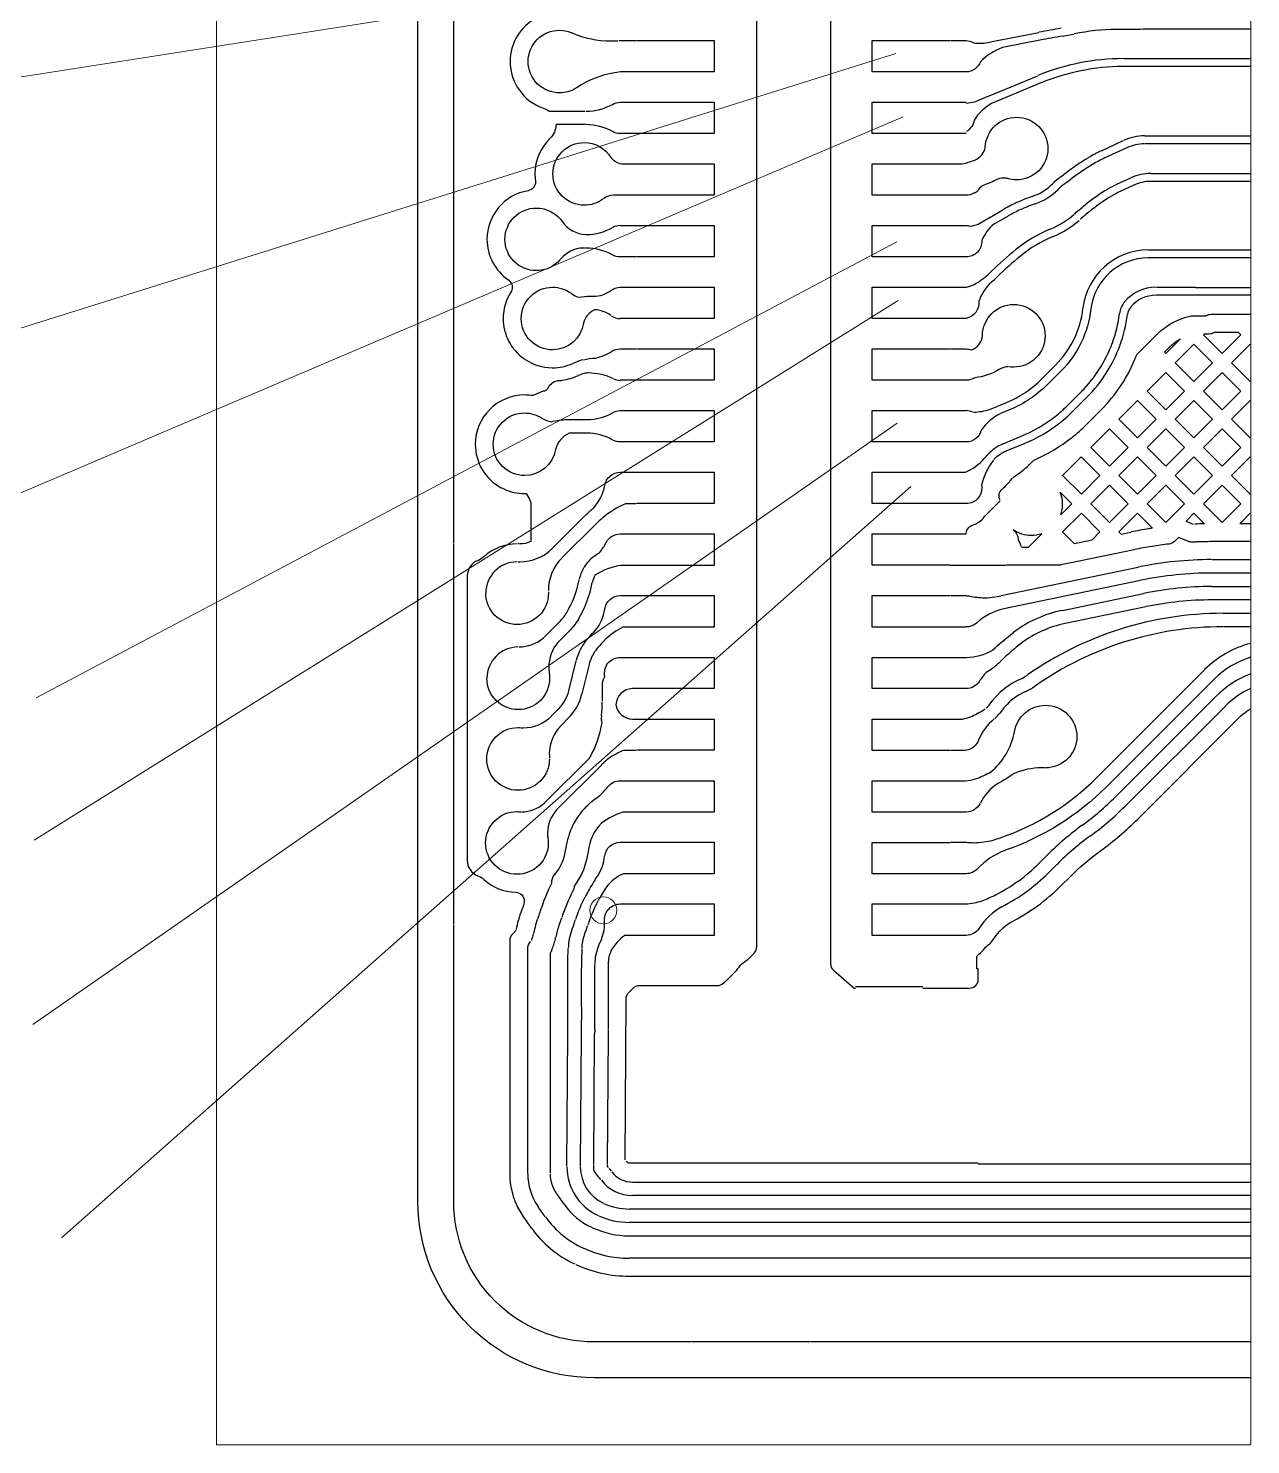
# Model space of a CAD drawing. Extents: x 3664 to 3837, y -413 to -292.
# Drawn here: x 3694.82 to 3722.57, y -371.13 to -338.98 of the extents above; entities that cross this region are included whole.
import ezdxf

# ---------------------------------------------------------------- set-up
doc = ezdxf.new("R2010")
doc.units = 0
doc.layers.add('gbr-dxf_layer0', color=7, linetype='Continuous')
doc.layers.add('gbr-outline-dxf_layer1', color=2, linetype='Continuous')
doc.layers.add('備註', color=1, linetype='Continuous', lineweight=9)

msp = doc.modelspace()

# ---------------------------------------------------------------- linework, layer by layer
at = {"layer": 'gbr-dxf_layer0', "color": 4}
for p, q in [((3716.9, -339.243), (3717.762, -339.073)), ((3719.919, -339.009), (3719.529, -339.009)), ((3722.573, -339.002), (3720.322, -339.002)), ((3719.69, -339.67), (3722.573, -339.67)), ((3716.114, -339.971), (3713.98, -339.971)), ((3716.618, -340.52), (3717.739, -340.057)), ((3722.573, -339.85), (3719.682, -339.85)), ((3717.811, -340.222), (3716.693, -340.684)), ((3715.749, -341.371), (3713.98, -341.371)), ((3715.942, -341.371), (3715.758, -341.371)), ((3716.114, -341.371), (3715.951, -341.371))]:
    msp.add_line(p, q, dxfattribs=at)
at = {"layer": 'gbr-dxf_layer0'}
for p, q in [((3707.473, -341.168), (3706.798, -341.168)), ((3708.26, -342.771), (3708.113, -342.771)), ((3715.75, -342.771), (3713.981, -342.771)), ((3707.583, -345.063), (3707.643, -345.063)), ((3716.114, -346.971), (3713.98, -346.971)), ((3707.073, -347.863), (3707.507, -347.863)), ((3718.85, -347.97), (3718.973, -347.847)), ((3719.08, -347.74), (3719.156, -347.665)), ((3706.727, -350.782), (3707.48, -350.028)), ((3721.105, -350.17), (3721.271, -350.237)), ((3722.573, -350.227), (3722.326, -350.227)), ((3704.481, -359.323), (3704.481, -350.694)), ((3722.573, -350.634), (3721.699, -350.634)), ((3719.925, -350.816), (3718.458, -351.12)), ((3721.698, -351.041), (3722.573, -351.041)), ((3715.75, -351.171), (3713.98, -351.171)), ((3716.906, -351.859), (3720.018, -351.213)), ((3722.573, -351.346), (3721.699, -351.346)), ((3721.691, -351.651), (3722.573, -351.651)), ((3716.783, -351.885), (3716.898, -351.861)), ((3718.298, -352.194), (3720.142, -351.81)), ((3722.573, -351.956), (3721.696, -351.956)), ((3720.196, -352.111), (3718.365, -352.491)), ((3721.948, -352.26), (3722.573, -352.26)), ((3706.628, -352.708), (3706.883, -352.453)), ((3716.114, -352.572), (3713.98, -352.572)), ((3722.573, -352.565), (3721.957, -352.565)), ((3707.094, -354.018), (3707.259, -353.342)), ((3707.553, -353.422), (3707.391, -354.085)), ((3719.074, -355.994), (3721.528, -353.54)), ((3707.858, -354.056), (3707.858, -353.892)), ((3715.75, -353.971), (3713.981, -353.971)), ((3719.507, -356.425), (3721.782, -354.149)), ((3706.703, -354.589), (3706.863, -354.429)), ((3716.962, -354.42), (3716.877, -354.529)), ((3721.998, -354.365), (3719.722, -356.64)), ((3707.079, -354.644), (3706.918, -354.805)), ((3715.746, -355.372), (3713.981, -355.372)), ((3716.063, -355.372), (3715.758, -355.372)), ((3716.114, -355.372), (3716.075, -355.372)), ((3707.833, -355.705), (3706.813, -356.724)), ((3707.893, -355.645), (3707.835, -355.703)), ((3715.75, -356.772), (3713.98, -356.772)), ((3718.176, -357.96), (3717.985, -358.151)), ((3716.114, -358.171), (3713.98, -358.171)), ((3707.227, -359.263), (3707.241, -359.218)), ((3707.53, -359.314), (3707.52, -359.347)), ((3715.75, -359.571), (3713.981, -359.571)), ((3707.073, -361.195), (3707.073, -360.306)), ((3707.377, -360.312), (3707.377, -361.186)), ((3707.682, -361.704), (3707.682, -360.239)), ((3707.987, -360.229), (3707.987, -361.709)), ((3713.605, -360.732), (3715.131, -360.732)), ((3707.071, -361.796), (3707.073, -361.204)), ((3707.378, -361.196), (3707.376, -361.802)), ((3707.05, -364.812), (3707.071, -361.801)), ((3707.375, -361.808), (3707.355, -364.819)), ((3707.663, -364.772), (3707.68, -361.805)), ((3707.985, -361.812), (3707.968, -364.773)), ((3722.573, -364.765), (3716.389, -364.765)), ((3706.82, -365.445), (3706.979, -365.67)), ((3722.573, -365.478), (3708.541, -365.478)), ((3706.56, -365.957), (3706.4, -365.731)), ((3708.473, -366.392), (3722.573, -366.392)), ((3722.573, -366.9), (3708.466, -366.9)), ((3708.466, -367.308), (3715.925, -367.308)), ((3712.564, -368.801), (3709.881, -368.801))]:
    msp.add_line(p, q, dxfattribs=at)
at = {"layer": 'gbr-dxf_layer0', "color": 5}
for p, q in [((3719.183, -341.762), (3719.682, -341.53)), ((3719.761, -341.692), (3719.262, -341.924)), ((3719.537, -342.521), (3719.852, -342.376)), ((3720.312, -342.276), (3722.573, -342.276)), ((3719.924, -342.541), (3719.609, -342.686)), ((3722.573, -342.456), (3720.308, -342.456)), ((3716.649, -343.274), (3716.973, -343.087)), ((3715.75, -344.171), (3713.981, -344.171)), ((3715.75, -345.571), (3713.98, -345.571)), ((3716.045, -345.571), (3715.758, -345.571)), ((3716.114, -345.571), (3716.054, -345.571))]:
    msp.add_line(p, q, dxfattribs=at)
at = {"layer": 'gbr-dxf_layer0', "color": 6}
for p, q in [((3720.248, -344.013), (3722.573, -344.013)), ((3722.573, -344.193), (3720.255, -344.193)), ((3720.434, -344.859), (3721.318, -344.86)), ((3721.322, -344.861), (3722.573, -344.861)), ((3721.314, -345.04), (3720.429, -345.039)), ((3722.573, -345.041), (3721.318, -345.041)), ((3717.824, -346.947), (3718.141, -346.629)), ((3718.416, -347.54), (3718.734, -347.222)), ((3716.826, -347.56), (3717.037, -347.472)), ((3718.861, -347.349), (3718.543, -347.667)), ((3717.111, -347.637), (3716.893, -347.727)), ((3715.75, -348.371), (3713.981, -348.371)), ((3716.958, -348.412), (3717.363, -348.243)), ((3717.429, -348.411), (3717.032, -348.576)), ((3715.75, -349.771), (3713.981, -349.771))]:
    msp.add_line(p, q, dxfattribs=at)
at = {"layer": 'gbr-dxf_layer0', "linetype": 'Continuous'}
for points in [[(3704.482, -350.676), (3704.482, -319.215, -0.414216), (3707.668, -316.029), (3722.573, -316.029)], [(3710.641, -360.623), (3710.908, -360.361, -0.123009), (3711.154, -360.12), (3711.302, -359.976, 0.201987), (3711.362, -359.833), (3711.362, -326.749, -0.28875), (3711.679, -326.246), (3712.807, -325.773, -0.043836), (3713.356, -325.536, -0.004369), (3713.823, -325.291, -0.104015), (3713.862, -325.281, -0.085089), (3713.981, -325.26)], [(3713.936, -325.972, 0.116366), (3713.766, -326.012), (3713.391, -326.2, 0.22571), (3713.035, -326.658), (3713.035, -360.214, 0.21739), (3713.104, -360.365), (3713.569, -360.769), (3713.605, -360.769)], [(3706.361, -338.744, 0.278821), (3705.762, -339.735, 0.321401), (3706.522, -340.796, -0.08702), (3706.645, -340.863), (3707.463, -340.863)], [(3706.17, -339.735, -0.414223), (3706.882, -339.024, -0.093773), (3707.141, -339.073, -0.022987), (3707.171, -339.085, 0.104591), (3708.043, -339.269)], [(3708.23, -339.261, -0.027992), (3708.269, -339.26), (3708.616, -339.26)], [(3708.27, -339.972, 0.124037), (3707.28, -340.326, -0.025605), (3707.249, -340.345, -0.136449), (3706.882, -340.447, -0.414223), (3706.17, -339.735)], [(3707.489, -340.863, 0.122627), (3708.084, -340.707, -0.130315), (3708.26, -340.66), (3710.394, -340.66), (3710.394, -341.371), (3708.619, -341.371)], [(3716.308, -341.972, 0.268455), (3716.548, -341.676, -0.399922), (3717.258, -341, -0.414223), (3717.969, -341.711, -0.414223), (3717.258, -342.422, -0.071556), (3717.058, -342.394, 0.062527), (3716.964, -342.382)], [(3706.798, -341.181, -0.205033), (3706.672, -341.475, 0.205349), (3706.325, -342.286, 0.034345), (3706.335, -342.439, -0.035486), (3706.337, -342.467, -0.365053), (3706.168, -342.668, 0.365906), (3705.236, -343.771, 0.247033), (3705.721, -344.693, -0.24759), (3705.81, -344.861, -0.142007), (3705.778, -344.97, 0.142196), (3705.604, -345.569, 0.241154), (3706.07, -346.478, -0.057217), (3706.099, -346.496, 0.147393), (3706.715, -346.687)], [(3708.616, -341.371), (3708.26, -341.371, -0.131032), (3708.083, -341.324, 0.122445), (3707.489, -341.168)], [(3706.733, -342.286, -0.414223), (3707.444, -341.574, -0.261141), (3708.051, -341.914, 0.222315), (3708.338, -342.06), (3708.616, -342.06)], [(3713.981, -342.771), (3713.981, -342.06), (3716.018, -342.06, 0.035706), (3716.304, -341.974)], [(3707.867, -342.858, -0.160266), (3707.444, -342.997, -0.414223), (3706.733, -342.286)], [(3716.789, -342.425, -0.031574), (3716.475, -342.56, 0.093069), (3716.376, -342.671, -0.235715), (3716.301, -342.718, -0.139182), (3716.114, -342.771), (3715.759, -342.771)], [(3705.644, -343.771, -0.414223), (3706.355, -343.06, -0.251073), (3706.948, -343.377, 0.224665), (3707.477, -343.663)], [(3706.897, -344.232, -0.219831), (3706.355, -344.482, -0.414223), (3705.644, -343.771)], [(3707.473, -343.968), (3707.416, -343.968, 0.212313), (3706.904, -344.223)], [(3708.616, -344.171), (3708.26, -344.171, -0.135778), (3708.078, -344.121, 0.125037), (3707.486, -343.968)], [(3706.013, -345.569, -0.414223), (3706.724, -344.858, -0.158971), (3707.144, -344.995, -0.036917), (3707.162, -345.007, 0.101772), (3707.323, -345.087, -0.047142), (3707.578, -345.063)], [(3708.05, -344.929, -0.159913), (3708.26, -344.86), (3708.616, -344.86)], [(3715.759, -346.26), (3716.114, -346.26, -0.088469), (3716.237, -346.282, 0.294184), (3716.484, -345.953, -0.411061), (3717.195, -345.249, -0.414223), (3717.906, -345.96, -0.414223), (3717.195, -346.672, -0.035389), (3717.095, -346.664)], [(3708.047, -345.5, 0.151059), (3707.679, -345.369, 0.231353), (3707.428, -345.671, -0.372621), (3706.724, -346.28, -0.414223), (3706.013, -345.569)], [(3720.47, -345.903, -0.133293), (3721.199, -345.512, -0.064905), (3721.252, -345.507), (3721.557, -345.507, -0.156639), (3721.677, -345.473), (3722.573, -345.473)], [(3719.167, -347.654, 0.102238), (3719.973, -346.427, -0.108271), (3720.02, -346.353), (3720.465, -345.907)], [(3707.424, -346.505, -0.050034), (3707.705, -346.465, 0.074334), (3708.073, -346.313, -0.139459), (3708.26, -346.26), (3708.616, -346.26)], [(3720.616, -346.331), (3720.751, -346.196, -0.060052), (3720.977, -346.03)], [(3707.304, -346.868, -0.067798), (3706.936, -346.976, -0.094132), (3706.899, -346.982)], [(3707.527, -346.805, 0.00944), (3707.477, -346.806, 0.040223), (3707.308, -346.866)], [(3716.874, -346.722, -0.111218), (3716.309, -346.913, -0.146238), (3716.114, -346.971)], [(3706.888, -346.982, -0.009412), (3706.836, -346.987, 0.243593), (3706.612, -347.161, -0.322859), (3706.51, -347.219), (3706.279, -347.32, 0.042705), (3706.089, -347.304, 0.414219), (3704.969, -348.423, 0.275961), (3705.558, -349.409, -0.02273), (3705.616, -349.438, 0.109576), (3706.089, -349.543, 0.008969), (3706.128, -349.543), (3706.208, -349.681, -0.131162), (3706.234, -349.781), (3706.234, -350.632, -0.102088), (3705.976, -350.686)], [(3705.378, -348.423, -0.414223), (3706.089, -347.712, -0.1527), (3706.494, -347.839, 0.090904), (3706.693, -347.911, -0.061024), (3707.065, -347.863)], [(3708.086, -347.706, -0.129226), (3708.26, -347.66), (3710.394, -347.66), (3710.394, -348.371), (3708.619, -348.371)], [(3707.497, -348.168), (3707.105, -348.168, 0.218279), (3706.791, -348.541, -0.366415), (3706.089, -349.134, -0.414223), (3705.378, -348.423)], [(3708.616, -348.371), (3708.261, -348.371, -0.122223), (3708.094, -348.33)], [(3717.621, -348.814, -0.097808), (3717.686, -348.77, 0.06216), (3718.506, -348.276)], [(3717.271, -349.113, 0.049339), (3717.537, -348.895, -0.035262), (3717.559, -348.876), (3717.619, -348.815)], [(3707.48, -350.028, -0.023545), (3707.662, -349.863, 0.129395), (3707.909, -349.358, -0.366896), (3708.26, -349.06)], [(3717.174, -349.184, -0.069934), (3717.218, -349.148), (3717.268, -349.115)], [(3716.888, -349.695, -0.359072), (3716.931, -349.44, 0.023488), (3717.044, -349.332)], [(3717.047, -349.33, -0.026587), (3717.098, -349.275, 0.004465), (3717.116, -349.255), (3717.167, -349.193)], [(3708.616, -349.772), (3708.38, -349.772, 0.065761), (3707.866, -350.09)], [(3716.115, -350.454, -0.200612), (3716.175, -350.31, -0.123063), (3716.26, -350.259, 0.16286), (3716.524, -350.073, -0.038665), (3716.545, -350.049), (3716.886, -349.708)], [(3718.263, -350.023, 0.085542), (3718.304, -349.785, 0.100057), (3718.249, -349.509)], [(3707.862, -350.093, 0.024461), (3707.696, -350.244), (3706.942, -350.997)], [(3717.18, -350.364, -0.227083), (3717.293, -350.601, -0.111977), (3717.358, -350.745)], [(3717.831, -350.455, -0.085546), (3717.593, -350.496, -0.156278), (3717.18, -350.364)], [(3705.919, -350.685, 0.187772), (3705.163, -350.979, -0.093501), (3705.035, -351.059)], [(3708.624, -350.46), (3710.394, -350.46), (3710.394, -351.172), (3708.283, -351.172, 0.109541), (3707.685, -351.399, 0.075221), (3707.63, -351.554)], [(3707.657, -350.974, -0.025547), (3707.789, -350.885, 0.048273), (3707.947, -350.648)], [(3707.949, -350.643, -0.272477), (3708.26, -350.46), (3708.616, -350.46)], [(3721.319, -350.642), (3721.243, -350.645, -0.122912), (3721.146, -350.625), (3720.933, -350.538), (3720.841, -350.63, -0.170506), (3720.72, -350.689, 0.011314), (3720.334, -350.741)], [(3705.031, -351.06, 0.306875), (3704.786, -351.408), (3704.786, -357.859)], [(3718.453, -351.121), (3718.263, -351.161, -0.058494), (3718.216, -351.166), (3717.07, -351.166, -0.042899), (3717.009, -351.172), (3715.758, -351.172)], [(3720.075, -351.513), (3716.966, -352.158, 0.118109), (3716.35, -352.482, -0.183681), (3716.114, -352.571)], [(3706.63, -351.771, -0.011835), (3706.631, -351.804, -0.414223), (3705.92, -352.515, -0.414223), (3705.208, -351.804)], [(3707.909, -352.159, -0.367611), (3708.26, -351.86), (3708.616, -351.86)], [(3708.624, -351.86), (3710.394, -351.86), (3710.394, -352.572), (3708.323, -352.572, 0.070615), (3707.912, -352.865)], [(3715.759, -351.86), (3716.114, -351.86, -0.059051), (3716.197, -351.87, 0.056021), (3716.529, -351.907)], [(3707.439, -352.949, -0.046608), (3707.694, -352.652, 0.138923), (3707.908, -352.167)], [(3707.31, -352.398, -0.062892), (3707.099, -352.668), (3706.844, -352.923, 0.175586), (3706.639, -353.48)], [(3716.12, -353.26, 0.119583), (3716.714, -353.099, -0.029866), (3717.187, -352.696)], [(3705.961, -353.024, 0.176387), (3706.52, -352.817), (3706.622, -352.715)], [(3707.858, -353.886, -0.14263), (3707.914, -353.694, -0.481154), (3708.261, -353.26), (3708.616, -353.26)], [(3708.625, -353.26), (3710.394, -353.26), (3710.394, -353.971), (3708.535, -353.971, 0.394669), (3708.163, -354.334, 0.373595), (3708.54, -354.66)], [(3722.573, -353.259, 0.123623), (3721.744, -353.755), (3719.289, -356.21, -0.114016), (3716.999, -357.641)], [(3706.639, -353.485, 0.039761), (3706.65, -353.623, -0.042414), (3706.652, -353.648, -0.030918), (3706.657, -353.736, -0.414223), (3705.946, -354.447, -0.414223), (3705.235, -353.736)], [(3716.853, -353.39, -0.070257), (3716.565, -353.607, 0.046252), (3716.419, -353.799, -0.263303), (3716.114, -353.971), (3715.759, -353.971)], [(3716.636, -354.342), (3716.721, -354.234, -0.011004), (3716.76, -354.185)], [(3717.447, -354.043, 0.107349), (3716.993, -354.382, 0.00999), (3716.965, -354.416)], [(3706.596, -356.51), (3707.568, -355.538, 0.092261), (3707.849, -354.741, -0.053953), (3707.836, -354.624)], [(3713.98, -356.772), (3713.98, -356.06), (3716.1, -356.06, 0.048543), (3716.328, -356.021, 0.026994), (3716.67, -355.864, 0.176296), (3717.213, -354.95, -0.37016), (3717.915, -354.347, -0.414223), (3718.627, -355.059, -0.414223), (3717.915, -355.77)], [(3713.981, -355.372), (3713.981, -354.66), (3716.032, -354.66, 0.038654), (3716.215, -354.61, 0.030292), (3716.514, -354.451)], [(3715.131, -360.769), (3716.189, -360.769, 0.414254), (3716.389, -360.569), (3716.389, -360.351, 0.414689), (3716.371, -360.333, -0.414689), (3716.354, -360.315), (3716.354, -360.081, -0.229598), (3716.392, -360.002, 0.110741), (3716.55, -359.842, 0.098354), (3716.756, -359.628, -0.111785), (3717.112, -359.282, 0.079082), (3718.273, -358.44), (3718.466, -358.247, -0.039374), (3719.171, -357.646, 0.039329), (3720.009, -356.93), (3722.287, -354.652, -0.058195), (3722.573, -354.426, -0.058195)], [(3705.231, -355.567, -0.414223), (3705.942, -354.855, -0.024514), (3706.011, -354.859, 0.011428), (3706.052, -354.86)], [(3716.751, -354.656, 0.124197), (3716.396, -355.141, -0.273399), (3716.114, -355.368)], [(3706.653, -355.567, -0.414223), (3705.942, -356.278, -0.414223), (3705.231, -355.567)], [(3706.651, -355.452, 0.017756), (3706.653, -355.517, -0.04494), (3706.653, -355.544)], [(3708.101, -355.486, 0.039632), (3707.977, -355.57, 0.009787), (3707.939, -355.601, 0.016567), (3707.894, -355.644)], [(3708.616, -355.372), (3708.334, -355.372, 0.025554), (3708.104, -355.485)], [(3717.823, -355.769, 0.102537), (3717.206, -355.897, -0.028853), (3716.832, -356.124, 0.128388), (3716.432, -356.576)], [(3717.903, -355.77, -0.026857), (3717.887, -355.77, 0.009524), (3717.829, -355.769)], [(3707.491, -356.646, -0.054805), (3707.769, -356.421, 0.034568), (3707.981, -356.197, -0.2304), (3708.26, -356.06), (3708.616, -356.06)], [(3708.624, -356.061), (3710.394, -356.061), (3710.394, -356.772), (3708.321, -356.772, 0.061365), (3707.835, -357.021, 0.161773), (3707.531, -357.667)], [(3706.018, -356.768, 0.187076), (3706.543, -356.564), (3706.594, -356.512)], [(3705.205, -357.474, -0.414223), (3705.917, -356.762, -0.030464), (3706.003, -356.768)], [(3716.427, -356.585, -0.275972), (3716.114, -356.772), (3715.758, -356.772)], [(3706.61, -357.25, 0.028249), (3706.614, -357.337, -0.048426), (3706.628, -357.474, -0.414223), (3705.917, -358.185, -0.414223), (3705.205, -357.474)], [(3708.624, -357.459), (3710.394, -357.459), (3710.394, -358.171), (3708.332, -358.171, 0.120773), (3707.94, -358.483, 0.023617), (3707.766, -358.775)], [(3707.908, -357.766, -0.374533), (3708.26, -357.459), (3708.616, -357.459)], [(3715.759, -357.459), (3716.114, -357.459, -0.018668), (3716.14, -357.46)], [(3716.295, -357.467, 0.06568), (3716.73, -357.408, 0.007267), (3716.886, -357.357)], [(3706.453, -359.01, -0.039137), (3706.709, -358.383, -0.199256), (3706.768, -358.197, 0.147365), (3707.027, -357.606)], [(3707.53, -357.674, -0.131053), (3707.216, -358.451, -0.114759), (3707.187, -358.562, 0.043034), (3706.936, -359.169)], [(3707.692, -358.306, -0.007404), (3707.757, -358.212, 0.110944), (3707.907, -357.776)], [(3716.996, -357.642, 0.112496), (3716.376, -358.056, -0.209527), (3716.114, -358.171)], [(3716.787, -358.648, 0.079326), (3717.769, -357.936), (3717.961, -357.744)], [(3704.786, -357.866, 0.307698), (3705.026, -358.219, -0.098491), (3705.162, -358.301, 0.18008), (3705.886, -358.593, -0.405365), (3706.083, -358.796, -0.078309), (3706.073, -358.858), (3706.063, -358.892, -0.016669), (3706.027, -358.993, 0.050475), (3705.893, -359.455)], [(3713.981, -359.571), (3713.981, -358.859), (3716.105, -358.859, 0.062364), (3716.479, -358.787, 0.021368), (3716.778, -358.652)], [(3707.905, -359.224, -0.421559), (3708.261, -358.859), (3708.616, -358.859)], [(3708.625, -358.859), (3710.394, -358.859), (3710.394, -359.571), (3708.365, -359.571, 0.113705), (3708.051, -359.921)], [(3709.86, -368.801, -0.007741), (3709.84, -368.801), (3707.668, -368.801, -0.414216), (3704.482, -365.615), (3704.482, -359.342)], [(3707.778, -359.787, -0.018717), (3707.813, -359.716, 0.106846), (3707.906, -359.284)], [(3716.411, -359.411, -0.252379), (3716.114, -359.571), (3715.759, -359.571)], [(3705.891, -359.467), (3705.812, -359.545, 0.200027), (3705.753, -359.687), (3705.753, -364.976)], [(3706.16, -364.976), (3706.16, -359.879, -0.186378), (3706.226, -359.708)], [(3706.715, -359.882, 0.01793), (3706.704, -359.91, -0.077274), (3706.668, -359.98), (3706.668, -364.963)], [(3707.073, -360.299), (3707.073, -360.019, -0.086459), (3707.082, -359.967), (3707.082, -359.876)], [(3707.386, -359.881), (3707.386, -360, -0.103633), (3707.378, -360.062), (3707.378, -360.304)], [(3708.376, -364.669), (3708.394, -361.012, -0.197643), (3708.453, -360.871), (3708.556, -360.767, -0.198964), (3708.698, -360.709), (3710.471, -360.709, 0.062101), (3710.52, -360.703, 0.095251), (3710.639, -360.624)], [(3707.774, -365.058, -0.022731), (3707.748, -365.026), (3707.697, -364.962, -0.181037), (3707.663, -364.861), (3707.663, -364.789)], [(3708.011, -364.866, -0.027399), (3708.021, -364.879), (3708.056, -364.922)], [(3716.389, -364.739), (3708.446, -364.739, -0.094884), (3708.394, -364.694)], [(3705.753, -364.977, 0.154805), (3706.067, -365.966), (3706.232, -366.199, 0.13171), (3707.232, -367.031)], [(3707.821, -365.116, -0.016928), (3707.815, -365.108), (3707.78, -365.066)]]:
    msp.add_lwpolyline(points, format="xyb", dxfattribs=at)
for points in [[(3708.628, -339.26), (3710.394, -339.26), (3710.394, -339.971), (3708.274, -339.971)], [(3708.625, -342.06), (3710.394, -342.06), (3710.394, -342.771), (3708.26, -342.771)], [(3708.261, -343.46), (3710.394, -343.46), (3710.394, -344.171), (3708.63, -344.171)], [(3708.624, -344.86), (3710.394, -344.86), (3710.394, -345.571), (3708.26, -345.571)], [(3708.628, -346.26), (3710.394, -346.26), (3710.394, -346.971), (3708.26, -346.971)], [(3713.98, -346.971), (3713.98, -346.26), (3715.744, -346.26)], [(3720.977, -346.03), (3720.646, -346.361), (3720.616, -346.331)], [(3722.573, -346.991), (3722.565, -346.999), (3722.141, -346.576), (3722.565, -346.152), (3722.573, -346.16)], [(3722.573, -348.27), (3722.565, -348.279), (3722.14, -347.855), (3722.565, -347.43), (3722.573, -347.439)], [(3722.573, -349.549), (3722.565, -349.557), (3722.141, -349.133), (3722.565, -348.71), (3722.573, -348.719)], [(3708.261, -349.06), (3710.394, -349.06), (3710.394, -349.771), (3708.63, -349.771)], [(3718.249, -349.509), (3718.513, -349.773), (3718.263, -350.023)], [(3720.347, -350.328), (3720.007, -349.988), (3719.583, -350.412)], [(3721.527, -350.229), (3721.286, -349.988), (3721.105, -350.17)], [(3722.326, -350.227), (3722.565, -349.988), (3722.573, -349.997)], [(3719.583, -350.412), (3719.632, -350.461), (3719.852, -350.416)], [(3713.98, -351.171), (3713.98, -350.46), (3716.114, -350.46)], [(3717.373, -350.76), (3717.526, -350.76), (3717.831, -350.455)], [(3713.98, -352.572), (3713.98, -351.86), (3715.744, -351.86)], [(3713.981, -353.971), (3713.981, -353.26), (3716.114, -353.26)], [(3708.542, -354.66), (3710.394, -354.66), (3710.394, -355.371), (3708.63, -355.371)], [(3713.98, -358.171), (3713.98, -357.46), (3715.747, -357.46)], [(3707.968, -364.789), (3707.968, -364.812), (3707.99, -364.839)], [(3708.546, -365.173), (3722.573, -365.173)], [(3708.472, -365.782), (3722.573, -365.782)], [(3722.573, -366.087), (3708.467, -366.087)], [(3715.925, -367.309), (3722.573, -367.309)], [(3722.573, -368.801), (3712.577, -368.801)]]:
    msp.add_lwpolyline(points, dxfattribs=at)
at = {"layer": 'gbr-dxf_layer0', "color": 4, "linetype": 'Continuous'}
for points in [[(3713.98, -339.971), (3713.98, -339.26), (3715.744, -339.26)], [(3713.98, -341.371), (3713.98, -340.66), (3716.114, -340.66)]]:
    msp.add_lwpolyline(points, dxfattribs=at)
for points in [[(3715.759, -339.26), (3716.105, -339.26, -0.136355), (3716.288, -339.311, 0.029981), (3716.446, -339.321)], [(3717.79, -339.251), (3716.942, -339.419, 0.114882), (3716.438, -339.741, -0.305073), (3716.114, -339.971)], [(3716.453, -339.32, 0.012837), (3716.52, -339.319), (3716.896, -339.244)], [(3716.114, -340.681, 0.042223), (3716.31, -340.648), (3716.615, -340.522)], [(3716.689, -340.686, 0.117841), (3716.293, -341.069, -0.233078), (3716.114, -341.327)]]:
    msp.add_lwpolyline(points, format="xyb", dxfattribs=at)
at = {"layer": 'gbr-dxf_layer0', "color": 5, "linetype": 'Continuous'}
for points in [[(3720.172, -341.423), (3722.573, -341.423)], [(3722.573, -341.603), (3720.171, -341.603)], [(3713.981, -344.171), (3713.981, -343.46), (3716.114, -343.46)], [(3713.98, -345.571), (3713.98, -344.86), (3716.114, -344.86)]]:
    msp.add_lwpolyline(points, dxfattribs=at)
for points in [[(3718.569, -343.198, 0.005127), (3718.579, -343.189, -0.01943), (3718.86, -342.953)], [(3717.065, -343.242), (3716.745, -343.427, 0.126875), (3716.469, -343.799, -0.42768), (3716.114, -344.171), (3715.758, -344.171)], [(3716.114, -343.46, -0.067705), (3716.209, -343.473, 0.050671), (3716.39, -343.424), (3716.647, -343.276)], [(3716.114, -344.862, 0.064891), (3716.374, -344.752, 0.02705), (3716.568, -344.607)], [(3716.686, -344.743, 0.122012), (3716.4, -345.184, -0.383552), (3716.114, -345.565)]]:
    msp.add_lwpolyline(points, format="xyb", dxfattribs=at)
at = {"layer": 'gbr-dxf_layer0', "color": 6, "linetype": 'Continuous'}
for points in [[(3718.945, -345.356, -0.169563), (3718.269, -346.757), (3717.951, -347.074, -0.097772), (3717.116, -347.634)], [(3716.886, -347.73, 0.11682), (3716.461, -348.092, -0.352419), (3716.114, -348.371), (3715.759, -348.371)], [(3716.279, -347.692, 0.079798), (3716.657, -347.63), (3716.817, -347.564)], [(3713.981, -349.771), (3713.981, -349.06), (3716.101, -349.06, 0.092845), (3716.524, -348.75, -0.031894), (3716.611, -348.648)], [(3716.733, -348.784, 0.111391), (3716.463, -349.349, -0.470519), (3716.114, -349.771), (3715.758, -349.771)]]:
    msp.add_lwpolyline(points, format="xyb", dxfattribs=at)
at = {"layer": 'gbr-dxf_layer0', "linetype": 'Continuous'}
msp.add_lwpolyline([(3721.502, -345.936), (3721.524, -345.914), (3721.63, -345.914, 0.15647), (3721.749, -345.879), (3722.292, -345.879), (3722.35, -345.936), (3721.926, -346.36)], format="xyb", close=True, dxfattribs=at)
for points in [[(3720.862, -346.576), (3721.286, -346.152), (3721.71, -346.576), (3721.286, -347)], [(3720.223, -347.215), (3720.646, -346.792), (3721.07, -347.216), (3720.647, -347.639)], [(3721.501, -347.216), (3721.926, -346.791), (3722.349, -347.215), (3721.925, -347.639)], [(3719.583, -347.855), (3720.007, -347.431), (3720.431, -347.855), (3720.007, -348.279)], [(3720.862, -347.855), (3721.286, -347.431), (3721.709, -347.855), (3721.286, -348.278)], [(3718.944, -348.494), (3719.368, -348.07), (3719.792, -348.494), (3719.368, -348.918)], [(3720.223, -348.494), (3720.647, -348.07), (3721.07, -348.494), (3720.647, -348.918)], [(3721.502, -348.494), (3721.925, -348.07), (3722.349, -348.494), (3721.926, -348.918)], [(3718.305, -349.133), (3718.728, -348.71), (3719.152, -349.134), (3718.729, -349.558)], [(3719.583, -349.134), (3720.007, -348.71), (3720.431, -349.133), (3720.007, -349.557)], [(3720.862, -349.133), (3721.286, -348.709), (3721.71, -349.133), (3721.286, -349.557)], [(3718.944, -349.773), (3719.368, -349.349), (3719.792, -349.773), (3719.368, -350.197)], [(3720.223, -349.773), (3720.647, -349.349), (3721.071, -349.773), (3720.647, -350.197)], [(3721.502, -349.773), (3721.926, -349.349), (3722.35, -349.773), (3721.926, -350.197)], [(3718.305, -350.413), (3718.729, -349.989), (3719.152, -350.412), (3718.964, -350.6), (3718.573, -350.681)]]:
    msp.add_lwpolyline(points, close=True, dxfattribs=at)
at = {"layer": 'gbr-dxf_layer0', "color": 6, "linetype": 'Continuous'}
msp.add_lwpolyline([(3713.981, -348.371), (3713.981, -347.66), (3716.114, -347.66)], dxfattribs=at)
at = {"layer": 'gbr-dxf_layer0', "color": 4}
for centre, radius, start, end in [((3720.337, -351.984), 13.166, 99.0233, 101.2519), ((3720.337, -351.984), 12.986, 99.007, 101.282), ((3717.564, -334.443), 4.774, 278.9706, 282.1237), ((3719.527, -343.603), 4.595, 90.0577, 102.0309), ((3720.318, -351.988), 12.986, 90.0009, 91.7331), ((3719.683, -344.745), 5.076, 90.0069, 112.4838), ((3719.683, -344.745), 4.896, 90.0955, 112.4486)]:
    msp.add_arc(centre, radius, start, end, dxfattribs=at)
at = {"layer": 'gbr-dxf_layer0'}
for centre, radius, start, end in [((3708.042, -337.117), 2.152, 270.2324, 274.4256), ((3716.964, -342.762), 0.38, 90.5973, 117.0548), ((3708.11, -343.151), 0.38, 90.0021, 127.6743), ((3707.481, -342.423), 1.24, 270.2508, 299.2357), ((3708.26, -343.816), 0.356, 90.0012, 117.709), ((3707.65, -344.401), 0.662, 270.6296, 306.8381), ((3708.26, -345.216), 0.356, 234.2126, 269.9842), ((3706.724, -345.569), 1.118, 269.9968, 294.237), ((3707.767, -347.886), 1.423, 104.4241, 114.0608), ((3707.527, -348.153), 1.348, 64.4848, 89.7775), ((3717.076, -347.044), 0.38, 90.6165, 121.5431), ((3708.26, -346.616), 0.356, 245.7961, 269.9838), ((3707.507, -346.719), 1.145, 270.2647, 300.1669), ((3717.195, -345.962), 2.591, 313.4875, 316.5302), ((3707.506, -349.313), 1.145, 59.823, 89.9905), ((3716.114, -345.24), 3.865, 308.3932, 315.0308), ((3721.676, -359.274), 9.044, 99.0152, 101.5659), ((3721.694, -359.272), 9.045, 98.5661, 99.0983), ((3721.69, -359.272), 9.044, 91.0323, 92.456), ((3705.936, -351.245), 0.56, 88.0368, 89.4209), ((3721.676, -359.274), 8.638, 98.9795, 101.6299), ((3721.69, -359.272), 8.638, 89.9985, 92.4131), ((3705.976, -350.032), 1.061, 270.2804, 314.9666), ((3707.691, -351.749), 1.061, 135.1147, 179.7148), ((3708.17, -351.657), 0.855, 127.1246, 148.4382), ((3721.691, -359.272), 8.231, 90.065, 101.6937), ((3705.92, -351.804), 0.711, 90, 180), ((3705.975, -350.032), 1.061, 268.2063, 270.0194), ((3708.17, -351.657), 0.855, 149.1758, 168.6001), ((3721.691, -359.272), 7.926, 90.0004, 101.7286), ((3705.036, -351.054), 2.336, 329.4282, 349.0598), ((3705.036, -351.054), 2.641, 329.5076, 348.8774), ((3721.694, -359.272), 7.621, 90.063, 101.6819), ((3716.528, -350.414), 1.493, 270.2125, 279.1249), ((3721.694, -359.272), 7.316, 90.022, 101.749), ((3706.132, -351.696), 1.067, 314.8272, 329.0597), ((3718.863, -354.922), 2.787, 101.7915, 126.9147), ((3721.947, -360.006), 7.745, 90.0498, 124.9876), ((3718.863, -354.922), 2.482, 101.6883, 126.8648), ((3721.947, -360.006), 7.44, 90.0428, 125.007), ((3708.378, -353.617), 1.153, 144.6848, 165.7816), ((3709.153, -354.165), 1.796, 133.7284, 144.5394), ((3720.321, -356.849), 4.898, 127.0139, 134.0815), ((3723.146, -355.159), 2.289, 104.4883, 134.9559), ((3705.946, -353.736), 0.711, 90.5759, 179.9998), ((3708.378, -353.617), 0.848, 144.5542, 166.195), ((3720.326, -356.844), 4.898, 134.1981, 135.1324), ((3716.864, -352.746), 1.117, 294.5882, 304.9697), ((3723.398, -355.764), 2.284, 111.1635, 134.9813), ((3718.001, -355.26), 1.642, 114.2859, 138.8834), ((3716.864, -352.746), 1.422, 294.3991, 304.8362), ((3723.398, -355.764), 1.979, 114.6222, 134.9814), ((3706.242, -353.809), 0.878, 315.0732, 345.9522), ((3706.242, -353.809), 1.183, 315.0898, 346.2466), ((3700.855, -354.055), 7.003, 355.6807, 358.1729), ((3700.855, -354.055), 7.003, 358.3418, 359.9492), ((3706.052, -353.942), 0.918, 270.3259, 314.7961), ((3708.381, -354.625), 0.544, 176.1676, 178.7154), ((3716.273, -354.056), 0.463, 301.8826, 306.5306), ((3716.272, -354.056), 0.463, 310.2634, 321.6211), ((3716.272, -354.056), 0.768, 309.8783, 321.9185), ((3707.569, -355.453), 0.918, 135.1015, 179.6729), ((3715.047, -351.968), 5.695, 288.9181, 315.0029), ((3715.048, -351.968), 6.304, 305.9853, 314.9926), ((3707.389, -357.25), 0.779, 137.6413, 179.6163), ((3708.654, -357.801), 1.639, 135.2741, 172.912), ((3715.048, -351.968), 6.609, 306.02, 314.9928), ((3722.631, -362.419), 6.608, 125.981, 134.959), ((3716.289, -355.788), 1.679, 265.0629, 270.0048), ((3722.631, -362.419), 6.303, 125.9442, 134.9593), ((3715.048, -355.214), 4.153, 296.8246, 314.9909), ((3710.942, -360.481), 3.91, 146.2824, 151.8588), ((3710.582, -360.324), 3.519, 152.5652, 161.5664), ((3710.94, -360.487), 3.911, 151.8559, 152.7044), ((3710.94, -360.486), 3.606, 151.7631, 152.7954), ((3704.515, -358.403), 2.031, 338.6827, 342.443), ((3710.582, -360.324), 3.214, 152.6603, 161.6395), ((3717.698, -360.242), 1.532, 120.4829, 147.0486), ((3708.24, -359.884), 1.978, 157.9982, 169.6565), ((3708.24, -359.884), 1.47, 158.1927, 169.2418), ((3704.515, -358.403), 2.539, 338.5495, 342.3144), ((3708.246, -359.869), 1.164, 158.3906, 179.7136), ((3704.712, -358.465), 2.639, 338.3958, 342.2426), ((3704.712, -358.465), 2.944, 338.3163, 342.4134), ((3706.859, -359.285), 1.047, 0.3703, 2.8901), ((3707.113, -360.047), 0.94, 156.9336, 157.5611), ((3705.603, -359.4), 0.704, 337.0898, 348.733), ((3705.603, -359.4), 1.212, 336.7193, 349.5103), ((3708.246, -359.869), 0.86, 158.6494, 180.0009), ((3708.75, -360.228), 1.068, 156.1708, 179.6877), ((3708.75, -360.228), 0.763, 156.338, 179.5293), ((3711.218, -361.829), 3.538, 177.9782, 179.5233), ((3711.218, -361.829), 3.233, 178.0639, 179.608), ((3708.266, -364.825), 1.216, 179.9986, 245.507), ((3708.266, -364.825), 0.911, 180.3152, 244.8767), ((3707.89, -364.958), 0.152, 40.6257, 43.7935), ((3707.47, -364.976), 1.31, 180.4975, 214.7919), ((3707.47, -364.976), 0.802, 180.4372, 215.2017), ((3708.541, -364.582), 0.896, 217.8444, 269.5898), ((3708.541, -364.582), 0.591, 217.0415, 269.9849), ((3708.285, -364.748), 1.598, 215.5213, 245.4135), ((3708.468, -364.415), 1.368, 245.0146, 269.966), ((3708.285, -364.748), 2.106, 215.2405, 245.88), ((3708.468, -364.415), 1.672, 245.4061, 269.7642), ((3708.467, -364.415), 1.977, 245.1078, 269.9655), ((3708.467, -364.415), 2.485, 245.4505, 269.789), ((3708.467, -364.415), 2.893, 245.1786, 269.977)]:
    msp.add_arc(centre, radius, start, end, dxfattribs=at)
at = {"layer": 'gbr-dxf_layer0', "color": 5}
for centre, radius, start, end in [((3720.166, -342.57), 1.147, 90.0004, 114.8133), ((3720.454, -344.509), 3.027, 114.8666, 121.0767), ((3720.166, -342.57), 0.967, 90.4327, 114.6568), ((3721.756, -346.687), 5.564, 121.0148, 127.2649), ((3721.756, -346.687), 5.384, 120.9894, 127.3015), ((3720.454, -344.509), 2.847, 114.8138, 121.0315), ((3719.018, -343.435), 1.32, 125.8434, 135.7222), ((3714.682, -337.444), 6.075, 305.924, 307.55), ((3714.682, -337.444), 6.255, 305.9429, 307.5152), ((3720.309, -343.364), 1.088, 90.0488, 114.6915), ((3717.259, -341.713), 1.141, 288.4994, 315.4847), ((3717.258, -341.713), 1.321, 288.642, 315.4754), ((3719.018, -343.435), 1.14, 125.776, 135.7209), ((3721.768, -346.679), 4.726, 121.2058, 127.9549), ((3720.449, -344.513), 2.19, 114.6989, 120.9379), ((3720.449, -344.513), 2.01, 114.7796, 120.8273), ((3720.309, -343.364), 0.908, 90.3107, 114.8603), ((3718.797, -346.241), 3.643, 114.96, 120.0038), ((3718.715, -346.086), 3.467, 108.4469, 114.7135), ((3718.715, -346.086), 3.287, 108.391, 114.8094), ((3721.768, -346.679), 4.546, 121.1572, 127.9772), ((3718.797, -346.241), 3.463, 115.0431, 119.9592), ((3717.259, -341.713), 1.981, 292.6787, 310.9677), ((3717.259, -341.713), 2.161, 292.5832, 311.0555), ((3721.761, -346.685), 4.547, 127.8845, 132.3262), ((3719.235, -346.47), 3.171, 112.5378, 129.1089), ((3722.146, -350.042), 7.779, 129.163, 134.4493), ((3719.235, -346.47), 2.991, 112.5954, 129.1433), ((3722.146, -350.042), 7.599, 129.1743, 134.4517), ((3715.137, -342.888), 2.237, 309.8549, 314.2841), ((3715.137, -342.888), 2.417, 309.9201, 314.2848)]:
    msp.add_arc(centre, radius, start, end, dxfattribs=at)
at = {"layer": 'gbr-dxf_layer0', "color": 6}
for centre, radius, start, end in [((3720.248, -345.505), 1.492, 90.2794, 173.468), ((3720.248, -345.505), 1.312, 90.001, 173.2978), ((3720.424, -345.793), 0.933, 90.4609, 139.8797), ((3720.104, -345.519), 0.511, 140.487, 173.1691), ((3720.424, -345.793), 0.753, 90.0067, 139.799), ((3716.601, -345.088), 2.179, 314.9938, 353.3754), ((3716.585, -345.077), 3.035, 339.7992, 352.7304), ((3716.585, -345.077), 3.215, 339.8626, 352.8057), ((3720.104, -345.519), 0.331, 140.2398, 172.548), ((3716.601, -345.089), 3.016, 315.0093, 339.8409), ((3716.601, -345.089), 3.196, 315.0092, 339.902), ((3716.115, -345.239), 2.416, 292.565, 315.0081), ((3716.113, -345.242), 3.253, 308.4104, 315.0362), ((3716.114, -348.016), 0.356, 65.4448, 89.9828), ((3716.117, -345.238), 3.253, 292.5667, 308.285), ((3716.113, -345.242), 3.433, 308.3828, 315.0381), ((3716.117, -345.238), 3.433, 292.5113, 308.2507), ((3717.365, -349.383), 1.053, 113.0085, 135.6671), ((3717.365, -349.383), 0.873, 112.7267, 135.3847)]:
    msp.add_arc(centre, radius, start, end, dxfattribs=at)
at = {"layer": 'gbr-outline-dxf_layer1', "linetype": 'Continuous'}
msp.add_lwpolyline([(3722.573, -369.615), (3707.668, -369.615, -0.414215), (3703.668, -365.615), (3703.668, -319.215, -0.414215), (3707.668, -315.215), (3722.573, -315.215)], format="xyb", dxfattribs=at)
at = {"layer": '備註', "color": 1, "linetype": 'Continuous'}
for p, q in [((3694.098, -340.175), (3714.667, -336.949)), ((3714.515, -339.554), (3694.362, -345.882)), ((3694.598, -349.551), (3714.684, -340.992)), ((3694.998, -354.182), (3714.541, -343.829)), ((3714.573, -345.157), (3694.955, -357.407)), ((3694.923, -361.593), (3714.545, -347.942)), ((3714.857, -349.381), (3695.579, -366.435))]:
    msp.add_line(p, q, dxfattribs=at)
msp.add_lwpolyline([(3699.099, -310.689), (3722.573, -310.689), (3722.573, -371.133), (3699.099, -371.133)], close=True, dxfattribs=at)
at = {"layer": '備註', "linetype": 'Continuous'}
msp.add_circle((3707.878, -359.002), 0.307, dxfattribs=at)

doc.saveas('drawing.dxf')
